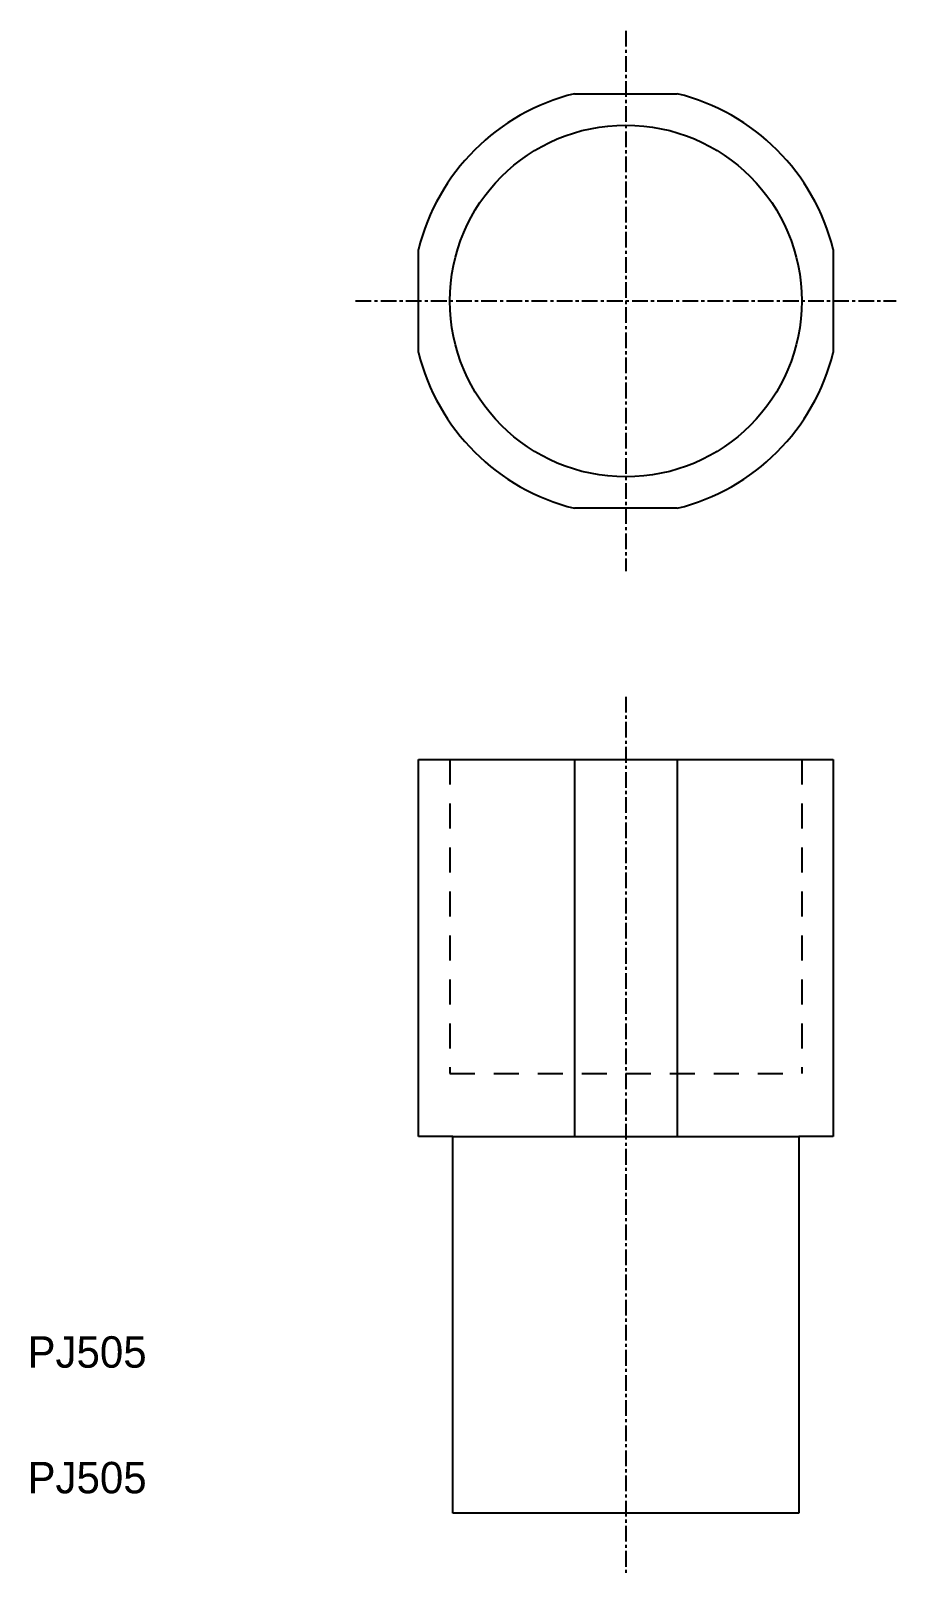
# Model space of a CAD drawing. Extents: x 0 to 69, y -5 to 118.
import ezdxf

# ---------------------------------------------------------------- set-up
doc = ezdxf.new("R2010")
doc.units = 0
doc.linetypes.add('CENTER', pattern=[2, 1.25, -0.25, 0.25, -0.25])
doc.linetypes.add('DASHED', pattern=[3.5, 2, -1.5])
doc.layers.get('0').update_dxf_attribs({"linetype": 'CONTINUOUS'})
doc.layers.add('CENTER', color=1, linetype='CENTER')

msp = doc.modelspace()

# ---------------------------------------------------------------- linework, layer by layer
at = {"color": 7, "linetype": 'CONTINUOUS'}
for p, q in [((43.51, 113), (51.69, 113)), ((31.1, 92.41), (31.1, 100.59)), ((64.1, 100.59), (64.1, 92.41)), ((51.69, 80), (43.51, 80)), ((31.1, 60), (64.1, 60)), ((31.1, 30), (31.1, 60)), ((43.51, 60), (43.51, 30)), ((51.69, 60), (51.69, 30)), ((64.1, 60), (64.1, 30)), ((33.85, 30), (31.1, 30)), ((33.85, 30), (61.35, 30)), ((33.85, 0), (33.85, 30)), ((64.1, 30), (61.35, 30)), ((61.35, 30), (61.35, 0)), ((61.35, 0), (33.85, 0))]:
    msp.add_line(p, q, dxfattribs=at)
at = {"color": 3, "linetype": 'DASHED'}
for p, q in [((33.6, 60), (33.6, 35)), ((61.6, 60), (61.6, 35)), ((33.6, 35), (61.6, 35))]:
    msp.add_line(p, q, dxfattribs=at)
at = {"color": 7, "linetype": 'CONTINUOUS'}
msp.add_circle((47.6, 96.5), 14, dxfattribs=at)
for start, end in [(103.9306, 166.0694), (13.9306, 76.0694), (193.9306, 256.0694), (283.9306, 346.0694)]:
    msp.add_arc((47.6, 96.5), 17, start, end, dxfattribs=at)
at = {"layer": 'CENTER', "color": 1, "linetype": 'CENTER'}
for p, q in [((47.6, 118), (47.6, 75)), ((26.1, 96.5), (69.1, 96.5)), ((47.6, 65), (47.6, -5))]:
    msp.add_line(p, q, dxfattribs=at)

# ---------------------------------------------------------------- texts
at = {"color": 7, "linetype": 'CONTINUOUS'}
for p in [(0, 11.59), (0, 1.59)]:
    msp.add_text('PJ505', height=2.5, dxfattribs=at).set_placement(p)

doc.saveas('drawing.dxf')
